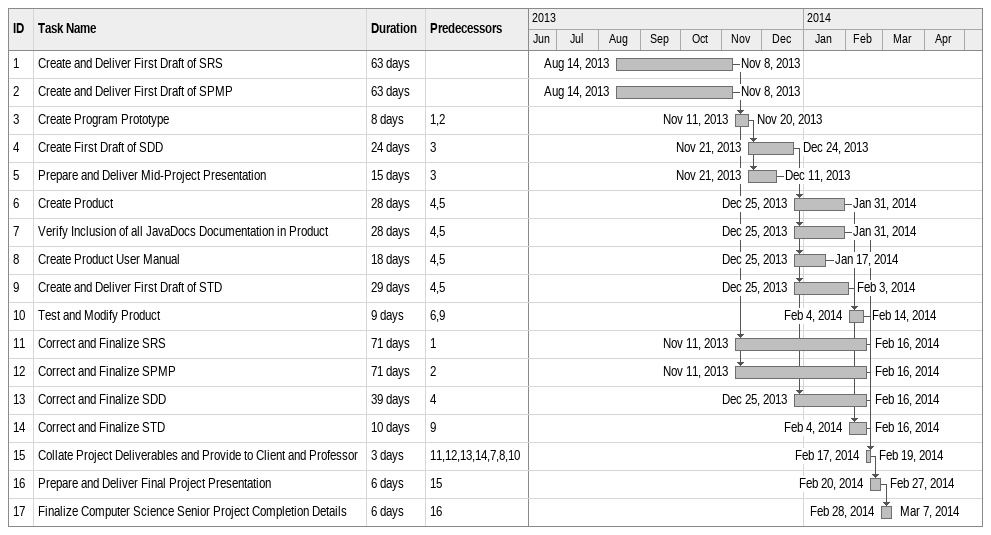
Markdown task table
| ID | Task | Duration | Start | Finish | Predecessors |
|---|---|---|---|---|---|
| 1 | Create and Deliver First Draft of SRS | 63d | 2013-08-14 | 2013-11-08 |  |
| 2 | Create and Deliver First Draft of SPMP | 63d | 2013-08-14 | 2013-11-08 |  |
| 3 | Create Program Prototype | 8d | 2013-11-11 | 2013-11-20 | 1, 2 |
| 4 | Create First Draft of SDD | 24d | 2013-11-21 | 2013-12-24 | 3 |
| 5 | Prepare and Deliver Mid-Project Presentation | 15d | 2013-11-21 | 2013-12-11 | 3 |
| 6 | Create Product | 28d | 2013-12-25 | 2014-01-31 | 4, 5 |
| 7 | Verify Inclusion of all JavaDocs Documentation in Product | 28d | 2013-12-25 | 2014-01-31 | 4, 5 |
| 8 | Create Product User Manual | 18d | 2013-12-25 | 2014-01-17 | 4, 5 |
| 9 | Create and Deliver First Draft of STD | 29d | 2013-12-25 | 2014-02-03 | 4, 5 |
| 10 | Test and Modify Product | 9d | 2014-02-04 | 2014-02-14 | 6, 9 |
| 11 | Correct and Finalize SRS | 71d | 2013-11-11 | 2014-02-16 | 1 |
| 12 | Correct and Finalize SPMP | 71d | 2013-11-11 | 2014-02-16 | 2 |
| 13 | Correct and Finalize SDD | 39d | 2013-12-25 | 2014-02-16 | 4 |
| 14 | Correct and Finalize STD | 10d | 2014-02-04 | 2014-02-16 | 9 |
| 15 | Collate Project Deliverables and Provide to Client and Professor | 3d | 2014-02-17 | 2014-02-19 | 11, 12, 13, 14, 7, 8, 10 |
| 16 | Prepare and Deliver Final Project Presentation | 6d | 2014-02-20 | 2014-02-27 | 15 |
| 17 | Finalize Computer Science Senior Project Completion Details | 6d | 2014-02-28 | 2014-03-07 | 16 |
